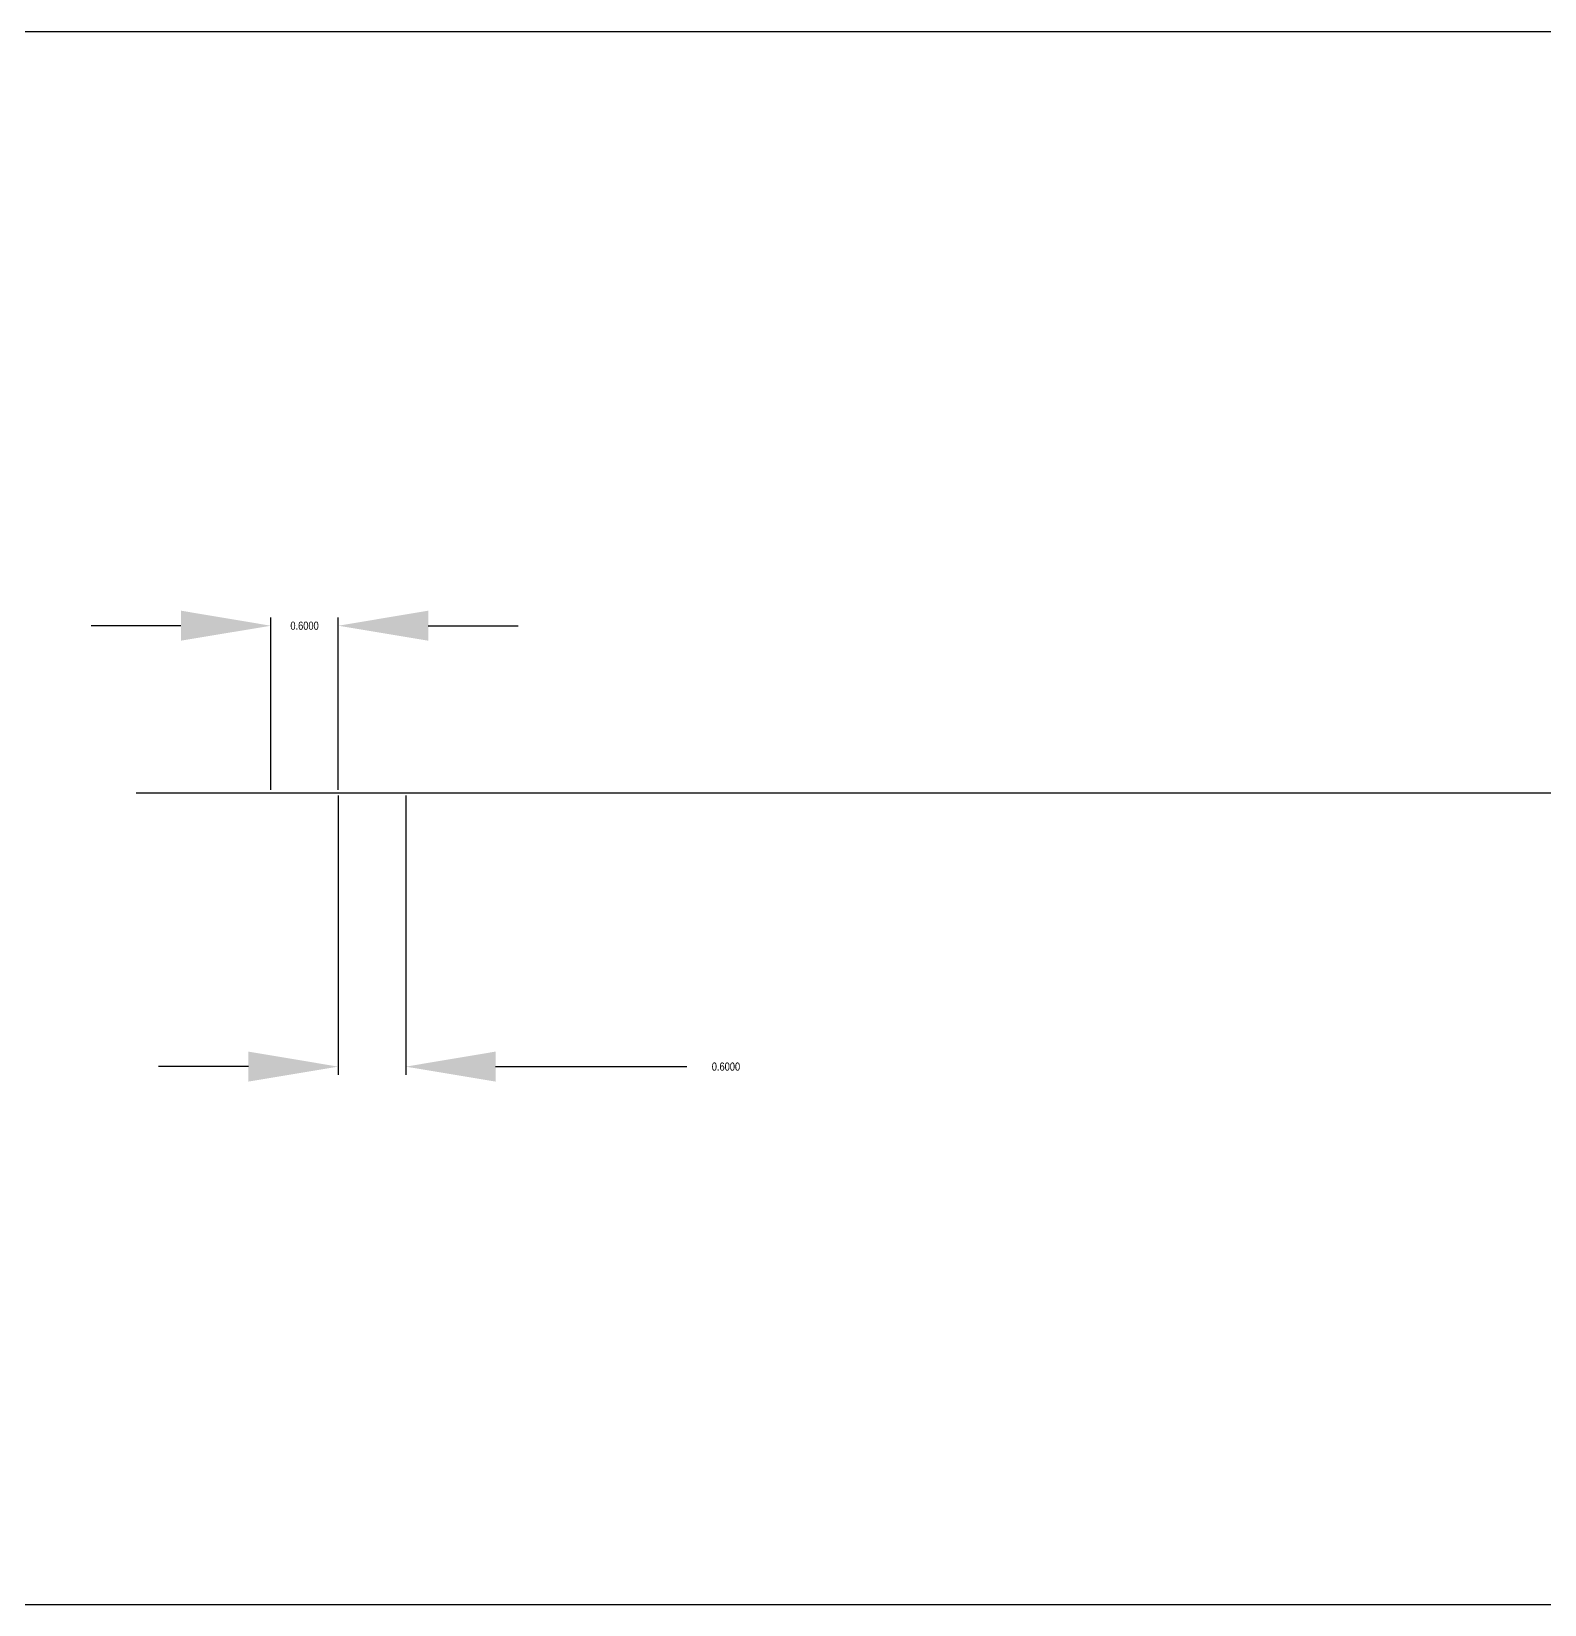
# Model space of a CAD drawing. Header units: metres. Extents: x 507649 to 509016, y 6966950 to 6967777.
# Drawn here: x 508582.58 to 508596.05, y 6967690.96 to 6967704.96 of the extents above; entities that cross this region are included whole.
import ezdxf

# ---------------------------------------------------------------- set-up
doc = ezdxf.new("R2010")
doc.units = ezdxf.units.M
doc.layers.get('DEFPOINTS').update_dxf_attribs({"color": 11})
doc.layers.add('_Design Non Plottable', color=45, linetype='Continuous', plot=False)
doc.layers.add('XREF', color=7, linetype='Continuous')
doc.styles.get("Standard").update_dxf_attribs({"font": 'ARIALN.TTF'})
doc.dimstyles.get("Standard").update_dxf_attribs({"dimtxt": 2.5, "dimasz": 3, "dimexe": 1.5, "dimexo": 2.5, "dimgap": 1.5, "dimtad": 1, "dimdsep": 46, "dimtxsty": 'Standard', "dimcen": 1.5, "dimclrd": 1, "dimclre": 1, "dimclrt": 7, "dimazin": 2, "dimtfac": 1, "dimtmove": 0, "dimatfit": 3, "dimfxl": 1, "dimarcsym": 0})

# ---------------------------------------------------------------- blocks, each defined once
blk = doc.blocks.new('*D33')
at = {"layer": '_Design Non Plottable', "lineweight": -2, "transparency": 16777216}
for p, q in [((508585.313, 6967698.163), (508585.313, 6967695.678)), ((508585.913, 6967698.163), (508585.913, 6967695.678)), ((508584.513, 6967695.75), (508583.713, 6967695.75)), ((508586.713, 6967695.75), (508588.414, 6967695.75))]:
    blk.add_line(p, q, dxfattribs=at)
at = {"layer": '_Design Non Plottable', "transparency": 16777216}
for points in [[(508584.513, 6967695.884), (508584.513, 6967695.617), (508585.313, 6967695.75)], [(508586.713, 6967695.884), (508586.713, 6967695.617), (508585.913, 6967695.75)]]:
    blk.add_solid(points, dxfattribs=at)
at = {"layer": 'DEFPOINTS', "color": 0, "transparency": 16777216}
for p in [(508585.313, 6967698.188), (508585.913, 6967698.188), (508585.913, 6967695.75)]:
    blk.add_point(p, dxfattribs=at)
at = {"layer": '_Design Non Plottable', "transparency": 16777216, "insert": (508588.763, 6967695.75), "char_height": 0.072, "attachment_point": 5}
blk.add_mtext('\\A1;0.6000', dxfattribs=at)
blk = doc.blocks.new('*D34')
at = {"layer": '_Design Non Plottable', "lineweight": -2, "transparency": 16777216}
for p, q in [((508583.913, 6967699.674), (508583.113, 6967699.674)), ((508584.713, 6967698.213), (508584.713, 6967699.746)), ((508585.313, 6967698.213), (508585.313, 6967699.746)), ((508586.113, 6967699.674), (508586.913, 6967699.674))]:
    blk.add_line(p, q, dxfattribs=at)
at = {"layer": '_Design Non Plottable', "transparency": 16777216}
for points in [[(508583.913, 6967699.808), (508583.913, 6967699.541), (508584.713, 6967699.674)], [(508586.113, 6967699.808), (508586.113, 6967699.541), (508585.313, 6967699.674)]]:
    blk.add_solid(points, dxfattribs=at)
at = {"layer": 'DEFPOINTS', "color": 0, "transparency": 16777216}
for p in [(508585.313, 6967699.674), (508584.713, 6967698.188), (508585.313, 6967698.188)]:
    blk.add_point(p, dxfattribs=at)
at = {"layer": '_Design Non Plottable', "transparency": 16777216, "insert": (508585.013, 6967699.674), "char_height": 0.072, "attachment_point": 5}
blk.add_mtext('\\A1;0.6000', dxfattribs=at)
blk = doc.blocks.new('XD_DESIGN_1')
at = {"layer": '_Design Non Plottable'}
blk.add_line((508563.513, 6967690.963), (508603.513, 6967690.963), dxfattribs=at)
for points in [[(508563.513, 6967704.963), (508603.513, 6967704.963)], [(508583.513, 6967698.188), (508603.713, 6967698.188)]]:
    blk.add_lwpolyline(points, dxfattribs=at)
for base, p1, p2, picture, middle in [((508585.313, 6967699.674), (508584.713, 6967698.188), (508585.313, 6967698.188), '*D34', (508585.013, 6967699.674)), ((508585.913, 6967695.75), (508585.313, 6967698.188), (508585.913, 6967698.188), '*D33', (508588.763, 6967695.75))]:
    dim = blk.add_linear_dim(base=base, p1=p1, p2=p2, dimstyle='Standard', override={"dimscale": 0.4, "dimasz": 2, "dimgap": 0.5, "dimclrd": 256, "dimclre": 256, "dimclrt": 256}, dxfattribs=at)
    dim.commit()
    dim.dimension.update_dxf_attribs({"geometry": picture, "text_midpoint": middle, "dimtype": 128})

msp = doc.modelspace()

# ---------------------------------------------------------------- block references
at = {"layer": 'XREF'}
msp.add_blockref('XD_DESIGN_1', (0, 0), dxfattribs=at)

doc.saveas('drawing.dxf')
